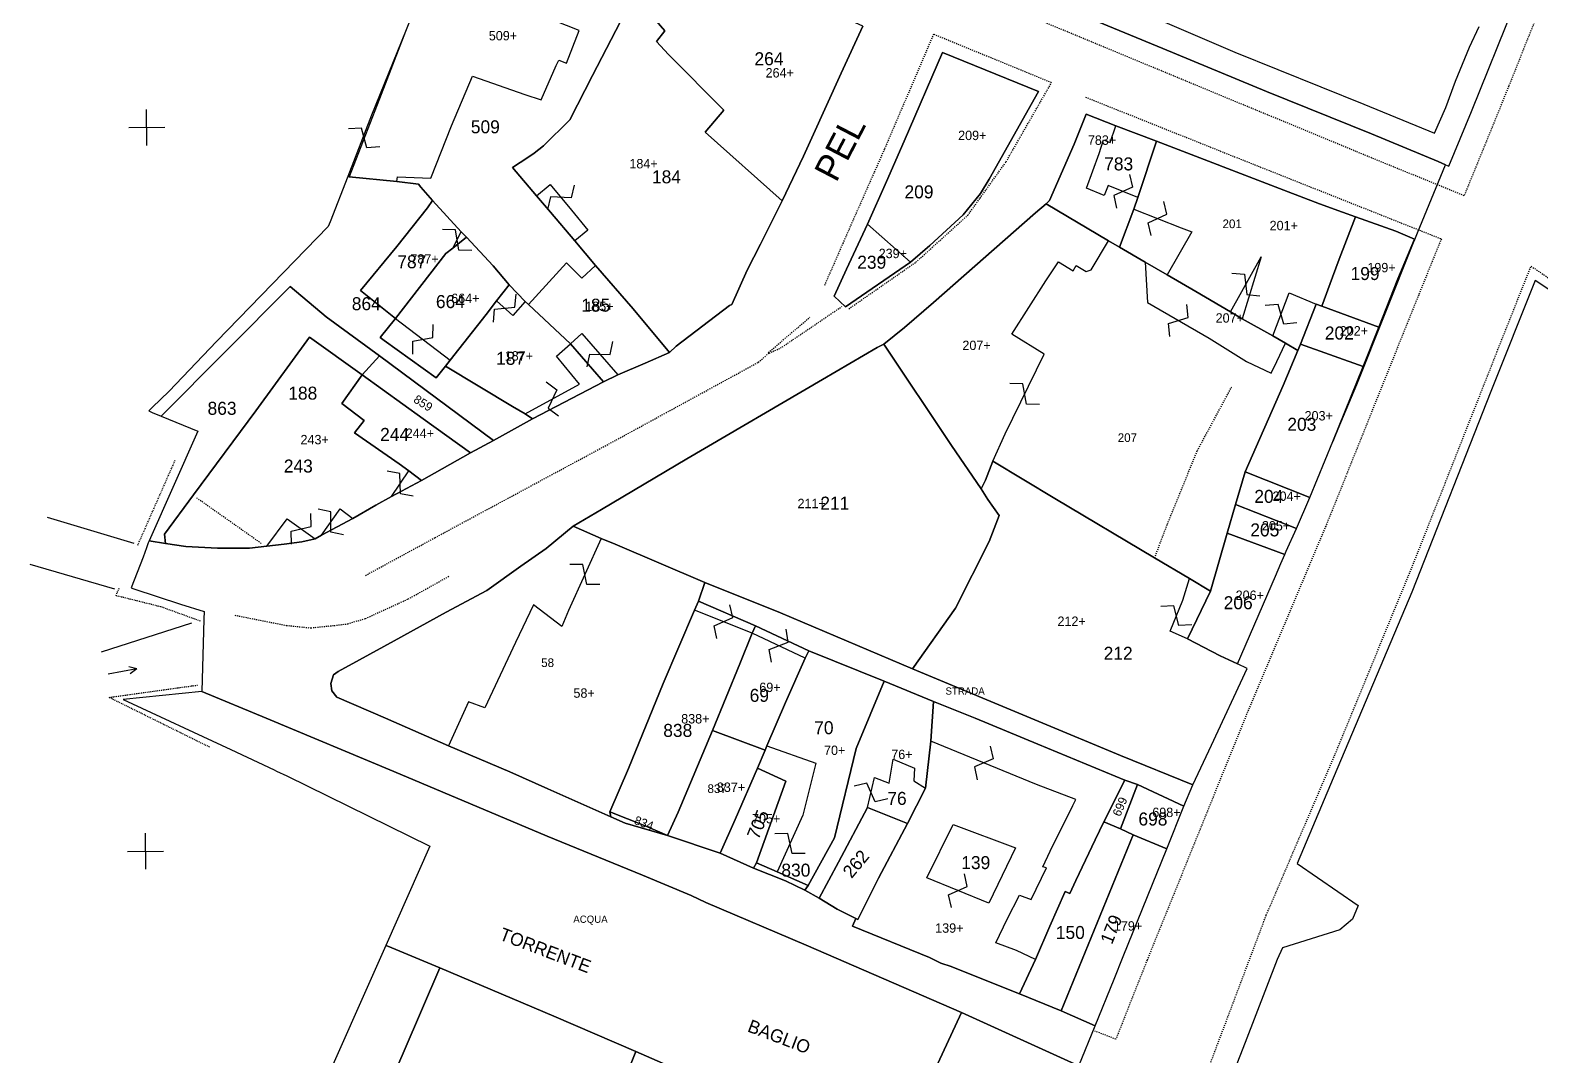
# Model space of a CAD drawing. Header units: metres. Extents: x 48717 to 49347, y 45758 to 46713.
# Drawn here: x 48983.8 to 49193, y 45970.6 to 46112.6 of the extents above; entities that cross this region are included whole.
import ezdxf

# ---------------------------------------------------------------- set-up
doc = ezdxf.new("R2010")
doc.units = ezdxf.units.M
for name, pattern in [('CONTINUA', [0]), ('INTERNA', [0]), ('TRATTEGGIATA5', [0.3, 0.15, -0.15]), ('TRATTO-PUNTO', [0.4, 0.15, -0.125, 0, -0.125])]:
    doc.linetypes.add(name, pattern=pattern)
for name, color, linetype in [('ACQUE', 4, 'CONTINUA'), ('CONFINE', 3, 'CONTINUA'), ('FABBRICATI', 1, 'CONTINUA'), ('LINEEVARIE', 6, 'CONTINUA'), ('PARTICELLE', 7, 'CONTINUA'), ('SIMBOLI', 6, 'CONTINUA'), ('STRADE', 8, 'CONTINUA'), ('TESTI', 3, 'CONTINUA')]:
    doc.layers.add(name, color=color, linetype=linetype)

# ---------------------------------------------------------------- blocks, each defined once
blk = doc.blocks.new('14', base_point=(2.5, 2.5))
at = {"layer": 'SIMBOLI'}
for p, q in [((0, 2.5), (1.5, 3.5)), ((1.5, 3.5), (3.5, 1.5)), ((3.5, 1.5), (5, 2.5))]:
    blk.add_line(p, q, dxfattribs=at)
blk = doc.blocks.new('3', base_point=(2.5, 2.5))
at = {"layer": 'SIMBOLI'}
for p, q in [((2.5, 0), (2.5, 5)), ((0, 2.5), (5, 2.5))]:
    blk.add_line(p, q, dxfattribs=at)
blk = doc.blocks.new('5', base_point=(4.5, 2.5))
at = {"layer": 'SIMBOLI'}
for p in [(0.5, 2.5), (3.5, 3), (3.5, 2)]:
    blk.add_line(p, (4.5, 2.5), dxfattribs=at)

msp = doc.modelspace()

# ---------------------------------------------------------------- linework, layer by layer
at = {"layer": 'ACQUE'}
msp.add_lwpolyline([(49106.213, 45962.454), (49112.778, 45976.584), (49091.254, 45985.881), (49077.387, 45991.826), (49075.349, 45992.784), (49068.59, 45995.604), (49055.387, 46000.98), (49034.167, 46009.926), (49016.506, 46017.34), (49007.61, 46021.003), (48996.7, 46019.896), (49011.636, 46012.977), (49017.601, 46010.163), (49017.93, 46010.009), (49019.362, 46009.332), (49039.188, 45999.615), (49033.086, 45985.864), (49033.086, 45985.864), (49033.347, 45985.755), (49040.573, 45982.748), (49056.323, 45976.062), (49067.707, 45971.179), (49072.125, 45969.255)], dxfattribs=at)
at = {"layer": 'CONFINE'}
for points in [[(49129.036, 45969.215), (49131.28, 45974.713), (49133.882, 45981.177), (49135.167, 45984.355), (49141.177, 45999.223), (49143.549, 46005.136), (49144.816, 46008.081), (49147.376, 46013.585), (49152.304, 46024.192), (49150.99, 46024.839), (49156.234, 46036.987), (49156.999, 46038.76), (49157.351, 46039.574), (49157.511, 46039.976), (49157.732, 46040.472), (49159.163, 46043.599), (49160.998, 46047.862), (49164.165, 46055.647), (49167.508, 46063.532), (49175.356, 46083.177), (49175.529, 46083.614), (49175.883, 46084.504), (49179.795, 46093.948), (49180.224, 46093.763), (49183.361, 46101.341), (49189.338, 46116.099)], [(49036.978, 46115.389), (49035.811, 46112.379), (49031.092, 46100.807), (49027.797, 46092.305), (49025.377, 46086.06), (49025.11, 46085.424), (49009.614, 46069.489), (49003.061, 46062.621), (49000.724, 46060.323), (49000.276, 46059.86), (49000.715, 46059.66), (49001.955, 46059.152), (49007.04, 46057.067), (49000.303, 46041.866), (49000.193, 46041.619), (48999.926, 46040.92), (48999.471, 46039.62), (48997.809, 46035.375), (48998.169, 46035.254), (49004.654, 46033.123), (49007.928, 46032.096), (49007.869, 46031.029), (49007.61, 46021.003), (48996.7, 46019.896), (49011.636, 46012.977), (49017.601, 46010.163), (49017.93, 46010.009), (49019.362, 46009.332), (49039.188, 45999.615), (49033.086, 45985.864), (49023.351, 45963.925)]]:
    msp.add_lwpolyline(points, dxfattribs=at)
at = {"layer": 'FABBRICATI'}
for points in [[(49070.542, 46117.967), (49069.304, 46115.277), (49071.684, 46112.488), (49070.552, 46111.012), (49072.185, 46109.206), (49079.889, 46101.51), (49077.265, 46098.452), (49087.925, 46088.966), (49090.877, 46095.142), (49092.071, 46097.667), (49096.124, 46106.656), (49099.103, 46113.128), (49089.888, 46117.382), (49082.096, 46120.791), (49073.72, 46124.451), (49072.96, 46123.057), (49070.542, 46117.967)], [(49032.2, 46103.06), (49027.986, 46092.286), (49034.588, 46091.633), (49034.699, 46092.275), (49039.304, 46092.079), (49042.176, 46099.326), (49045.062, 46106.229), (49052.328, 46103.697), (49054.558, 46102.926), (49056.674, 46107.708), (49057.006, 46108.423), (49058.078, 46108.001), (49059.844, 46112.525), (49045.573, 46118.195), (49038.993, 46120.584), (49037.476, 46116.673), (49036.978, 46115.389), (49035.811, 46112.379), (49032.2, 46103.06)], [(49104.854, 46097.198), (49102.395, 46091.654), (49099.755, 46085.744), (49105.702, 46080.473), (49108.399, 46082.764), (49112.983, 46087.041), (49115.399, 46089.976), (49116.621, 46091.944), (49123.449, 46104.075), (49110.133, 46109.488), (49104.854, 46097.198)], [(49124.945, 46089.017), (49124.506, 46088.524), (49133.106, 46083.439), (49134.659, 46082.522), (49136.611, 46087.801), (49137.182, 46089.428), (49133.078, 46091.094), (49132.505, 46089.682), (49130.074, 46090.692), (49131.806, 46095.525), (49132.432, 46097.414), (49133.34, 46097.055), (49134.149, 46099.347), (49130.01, 46100.945), (49128.382, 46096.811), (49124.945, 46089.017)], [(49144.641, 46084.656), (49141.264, 46078.692), (49145.208, 46076.404), (49150.003, 46073.577), (49154.249, 46081.201), (49151.632, 46072.616), (49155.887, 46070.254), (49158.126, 46076.242), (49161.878, 46074.654), (49162.667, 46074.359), (49164.121, 46078.404), (49165.055, 46080.869), (49167.297, 46086.733), (49165.507, 46087.383), (49162.319, 46088.533), (49157.384, 46090.452), (49139.744, 46097.198), (49137.182, 46089.428), (49136.611, 46087.801), (49143.177, 46085.241), (49144.641, 46084.656)], [(49029.577, 46076.531), (49034.415, 46072.681), (49041.385, 46081.651), (49042.358, 46082.381), (49043.518, 46084.683), (49039.548, 46088.989), (49038.827, 46087.98), (49034.58, 46082.614), (49029.577, 46076.531)], [(49104.856, 46071.411), (49101.998, 46069.128), (49111.408, 46055.077), (49115.473, 46049.073), (49116.075, 46050.3), (49117.102, 46052.918), (49118.83, 46056.701), (49124.209, 46067.735), (49119.737, 46070.495), (49124.451, 46077.867), (49126.185, 46080.529), (49128.209, 46079.279), (49128.621, 46080.007), (49130.022, 46079.176), (49130.721, 46079.403), (49133.106, 46083.439), (49124.506, 46088.524), (49123.019, 46087.296), (49108.888, 46074.882), (49104.856, 46071.411)], [(49095.125, 46075.763), (49096.701, 46074.262), (49105.702, 46080.473), (49099.755, 46085.744), (49096.847, 46079.491), (49095.125, 46075.763)], [(49173.155, 46078.137), (49175.477, 46083.637), (49172.899, 46084.76), (49167.297, 46086.733), (49165.055, 46080.869), (49164.121, 46078.404), (49162.667, 46074.359), (49170.557, 46071.472), (49173.155, 46078.137)], [(49041.385, 46081.651), (49034.415, 46072.681), (49042, 46066.888), (49046.967, 46073.235), (49048.411, 46075.104), (49050.169, 46077.333), (49047.932, 46079.964), (49044.225, 46083.925), (49042.358, 46082.381), (49041.385, 46081.651)], [(49058.076, 46080.372), (49052.822, 46074.586), (49058.651, 46069.146), (49060.207, 46070.577), (49065.211, 46064.846), (49068.999, 46066.483), (49072.323, 46067.956), (49067.331, 46073.992), (49062.122, 46080.026), (49060.22, 46078.246), (49058.076, 46080.372)], [(49138.208, 46080.463), (49138.525, 46074.863), (49147.071, 46069.93), (49152.234, 46066.709), (49155.636, 46065.103), (49156.418, 46066.715), (49157.637, 46069.228), (49155.887, 46070.254), (49151.632, 46072.616), (49150.003, 46073.577), (49145.208, 46076.404), (49141.264, 46078.692), (49138.208, 46080.463)], [(49042, 46066.888), (49041.316, 46066.079), (49050.632, 46060.504), (49052.36, 46059.466), (49059.891, 46063.584), (49056.686, 46067.428), (49058.651, 46069.146), (49052.822, 46074.586), (49052.349, 46075.019), (49050.659, 46073.094), (49048.411, 46075.104), (49046.967, 46073.235), (49042, 46066.888)], [(49161.878, 46074.654), (49159.714, 46069.106), (49168.378, 46066), (49170.557, 46071.472), (49162.667, 46074.359), (49161.878, 46074.654)], [(49002.433, 46042.804), (49002.553, 46041.5), (49005.395, 46041.085), (49009.762, 46040.857), (49014.184, 46040.876), (49016.607, 46041.151), (49019.393, 46044.92), (49023.31, 46042.157), (49024.146, 46042.662), (49026.769, 46046.316), (49028.496, 46044.983), (49031.7, 46046.807), (49033.867, 46048.021), (49036.242, 46051.567), (49034.92, 46052.522), (49028.727, 46056.83), (49030.093, 46058.554), (49026.977, 46060.891), (49029.782, 46064.855), (49022.492, 46070.103), (49015.065, 46059.866), (49006.47, 46048.263), (49002.433, 46042.804)], [(49062.927, 46046.21), (49058.999, 46043.891), (49062.889, 46042.228), (49064.807, 46041.408), (49077.252, 46036.128), (49087.689, 46031.936), (49106.008, 46024.149), (49111.95, 46032.577), (49116.578, 46041.801), (49117.962, 46045.413), (49116.409, 46047.623), (49115.473, 46049.073), (49111.408, 46055.077), (49101.998, 46069.128), (49101.081, 46068.638), (49093.511, 46064.217), (49074.722, 46053.244), (49062.927, 46046.21)], [(49157.31, 46063.382), (49152.055, 46051.446), (49160.998, 46047.862), (49164.165, 46055.647), (49168.378, 46066), (49159.714, 46069.106), (49159.348, 46068.239), (49157.31, 46063.382)], [(49029.782, 46064.855), (49026.977, 46060.891), (49030.093, 46058.554), (49028.727, 46056.83), (49034.92, 46052.522), (49036.242, 46051.567), (49038, 46050.255), (49044.817, 46054.047), (49038.232, 46058.773), (49029.782, 46064.855)], [(49111.95, 46032.577), (49106.008, 46024.149), (49123.46, 46016.861), (49134.781, 46012.163), (49144.816, 46008.081), (49147.376, 46013.585), (49152.304, 46024.192), (49150.99, 46024.839), (49148.557, 46025.958), (49144.054, 46028.318), (49141.642, 46029.358), (49143.393, 46033.686), (49144.345, 46036.677), (49139.504, 46039.527), (49125.671, 46047.758), (49117.102, 46052.918), (49116.075, 46050.3), (49115.473, 46049.073), (49116.409, 46047.623), (49117.962, 46045.413), (49116.578, 46041.801), (49111.95, 46032.577)], [(49152.055, 46051.446), (49150.719, 46046.93), (49159.163, 46043.599), (49160.998, 46047.862), (49152.055, 46051.446)], [(49150.719, 46046.93), (49149.559, 46042.928), (49157.511, 46039.976), (49157.732, 46040.472), (49159.163, 46043.599), (49150.719, 46046.93)], [(49147.221, 46034.918), (49144.054, 46028.318), (49148.557, 46025.958), (49150.99, 46024.839), (49156.234, 46036.987), (49156.999, 46038.76), (49157.351, 46039.574), (49157.511, 46039.976), (49149.559, 46042.928), (49147.221, 46034.918)], [(49046.77, 46018.751), (49044.523, 46019.586), (49041.739, 46013.487), (49050.225, 46009.901), (49055.515, 46007.55), (49064.21, 46003.668), (49064.094, 46004.36), (49066.668, 46010.362), (49071.482, 46022.14), (49075.822, 46032.271), (49076.38, 46033.51), (49077.252, 46036.128), (49064.807, 46041.408), (49062.889, 46042.228), (49058.366, 46032.23), (49057.427, 46030.014), (49053.504, 46033.028), (49051.032, 46027.791), (49046.77, 46018.751)], [(49066.668, 46010.362), (49064.094, 46004.36), (49068.992, 46002.427), (49072.064, 46001.077), (49073.528, 46004.319), (49078.304, 46015.605), (49082.103, 46024.859), (49083.795, 46029.097), (49075.822, 46032.271), (49071.482, 46022.14), (49066.668, 46010.362)], [(49082.103, 46024.859), (49078.304, 46015.605), (49085.576, 46012.913), (49085.828, 46013.49), (49088.407, 46019.487), (49091.142, 46025.615), (49083.795, 46029.097), (49082.103, 46024.859)], [(49088.407, 46019.487), (49085.828, 46013.49), (49092.602, 46011.107), (49090.803, 46003.911), (49087.264, 45996.032), (49091.521, 45994.172), (49095.206, 46000.751), (49098.202, 46013.127), (49102.081, 46022.461), (49091.625, 46026.654), (49091.142, 46025.615), (49088.407, 46019.487)], [(49091.521, 45994.172), (49091.103, 45993.501), (49093.088, 45992.41), (49095.725, 45997.381), (49099.749, 46004.971), (49100.745, 46009.118), (49102.74, 46008.325), (49103.33, 46011.652), (49106.279, 46010.429), (49106.169, 46008.673), (49107.791, 46007.645), (49108.524, 46014.132), (49108.887, 46019.636), (49102.081, 46022.461), (49098.202, 46013.127), (49095.206, 46000.751), (49091.521, 45994.172)], [(49073.528, 46004.319), (49072.064, 46001.077), (49079.379, 45998.636), (49081.448, 46003.309), (49084.508, 46010.408), (49085.576, 46012.913), (49078.304, 46015.605), (49073.528, 46004.319)], [(49098.13, 45989.571), (49097.674, 45988.54), (49108.333, 45984.181), (49109.9, 45983.425), (49111.333, 45982.938), (49113.293, 45982.168), (49120.813, 45979.164), (49122.995, 45983.913), (49120.389, 45985.16), (49117.51, 45986.242), (49119.092, 45989.504), (49120.816, 45992.813), (49122.432, 45992.241), (49124.537, 45996.591), (49124.039, 45996.742), (49125.036, 45998.936), (49128.161, 46005.232), (49128.593, 46006.079), (49123.171, 46008.161), (49108.524, 46014.132), (49107.791, 46007.645), (49105.3, 46002.742), (49101.299, 45995.198), (49098.431, 45989.446), (49098.13, 45989.571)], [(49081.448, 46003.309), (49079.379, 45998.636), (49083.96, 45996.575), (49084.384, 45997.283), (49088.446, 46008.628), (49084.508, 46010.408), (49081.448, 46003.309)], [(49134.796, 46002.008), (49136.541, 46001.191), (49141.177, 45999.223), (49143.549, 46005.136), (49137.139, 46008.163), (49134.796, 46002.008)], [(49126.571, 45976.808), (49131.28, 45974.713), (49133.882, 45981.177), (49135.167, 45984.355), (49141.177, 45999.223), (49136.541, 46001.191), (49126.571, 45976.808)]]:
    msp.add_lwpolyline(points, close=True, dxfattribs=at)
for points in [[(49066.867, 46116.274), (49061.685, 46106.31), (49058.545, 46100.167), (49054.891, 46096.573), (49053.603, 46095.548), (49052.739, 46094.966), (49050.633, 46093.56), (49053.939, 46089.67), (49055.821, 46091.24), (49058.787, 46087.652), (49061.037, 46084.906), (49059.251, 46083.431), (49062.122, 46080.026), (49062.122, 46080.026), (49067.331, 46073.992), (49072.323, 46067.956), (49073.265, 46068.825), (49080.639, 46074.461), (49080.96, 46074.592), (49083.107, 46079.378), (49084.961, 46082.963), (49087.925, 46088.966), (49077.265, 46098.452), (49079.889, 46101.51), (49072.185, 46109.206), (49070.552, 46111.012), (49071.684, 46112.488), (49069.304, 46115.277)], [(49137.033, 46115.356), (49150.623, 46109.555), (49168.455, 46102.349), (49178.239, 46098.344), (49179.828, 46101.893), (49181.166, 46105.525), (49183.086, 46110.224), (49184.426, 46113.103)]]:
    msp.add_lwpolyline(points, dxfattribs=at)
at = {"layer": 'FABBRICATI', "linetype": 'INTERNA'}
msp.add_lwpolyline([(49107.984, 45995.209), (49111.637, 46002.628), (49120.262, 45999.362), (49116.572, 45991.703), (49107.984, 45995.209)], close=True, dxfattribs=at)
at = {"layer": 'LINEEVARIE', "linetype": 'TRATTEGGIATA5'}
for points in [[(49239.342, 46242.184), (49242.501, 46241.082), (49240.264, 46235.451), (49234.02, 46219.406), (49223.22, 46192.407), (49211.105, 46161.839), (49200.259, 46134.278), (49188.529, 46104.819), (49182.356, 46089.66), (49167.395, 46095.782), (49120.567, 46115.191), (49113.169, 46118.375)], [(49097.169, 46074.01), (49106.448, 46080.456), (49113.639, 46086.955), (49115.337, 46089.328), (49118.937, 46094.357), (49125.224, 46105.307), (49108.898, 46112.021), (49102.095, 46096.104), (49096.365, 46083.141), (49093.773, 46077.172)], [(49129.926, 46103.32), (49153.854, 46093.753), (49179.203, 46083.69), (49176.064, 46075.962), (49163.193, 46043.892), (49152.48, 46018.464), (49138.452, 45983.805), (49134.137, 45972.879), (49131.226, 45974.009)], [(49153.316, 45910.6), (49150.4, 45911.948), (49146.307, 45914.874), (49144.597, 45916.411), (49143.149, 45918.847), (49140.982, 45922.391), (49140.198, 45923.944), (49138.849, 45927.112), (49137.53, 45932.591), (49136.929, 45937.726), (49137.063, 45940.3), (49138.009, 45944.105), (49138.954, 45947.754), (49143.307, 45959.575), (49144.638, 45962.676), (49154.955, 45990.037), (49164.504, 46012.337), (49175.207, 46038.402), (49187.433, 46069.374), (49191.623, 46079.909), (49205.587, 46070.499)], [(49030.26, 46037.101), (49039.894, 46042.334), (49065.252, 46056.007), (49084.625, 46066.598), (49086.123, 46067.866), (49087.701, 46068.557), (49096.193, 46074.318)], [(49086.024, 46067.932), (49091.776, 46072.838)], [(49139.504, 46039.527), (49141.271, 46044.191), (49145.425, 46054.377), (49150.172, 46063.18)], [(49015.828, 46041.519), (49006.901, 46047.809)], [(49012.152, 46031.585), (49019.296, 46030.173), (49022.702, 46029.832), (49025.926, 46030.164), (49027.797, 46030.397), (49030.256, 46031.134), (49036.171, 46033.831), (49041.805, 46036.976)]]:
    msp.add_lwpolyline(points, dxfattribs=at)
at = {"layer": 'LINEEVARIE'}
for points in [[(49204.921, 46069.467), (49192.167, 46077.914), (49186.066, 46062.568), (49175.132, 46034.77), (49163.831, 46008.149), (49159.225, 45997.226), (49167.672, 45991.4), (49166.892, 45989.499), (49165.129, 45988.016), (49157.215, 45985.55), (49156.467, 45983.911), (49152.022, 45972.414), (49146.975, 45959.399)], [(48998.234, 46041.491), (48986.238, 46045.104)], [(48995.534, 46035.197), (48983.842, 46038.627)], [(49006.164, 46030.478), (48993.669, 46026.485)]]:
    msp.add_lwpolyline(points, dxfattribs=at)
at = {"layer": 'LINEEVARIE', "linetype": 'TRATTO-PUNTO'}
for points in [[(48998.731, 46041.276), (49003.921, 46053.065)], [(49007.399, 46030.766), (49001.932, 46032.738), (48995.704, 46034.291), (48996.165, 46035.375)], [(49008.658, 46013.319), (48994.753, 46020.206), (49006.995, 46021.903)]]:
    msp.add_lwpolyline(points, dxfattribs=at)
at = {"layer": 'PARTICELLE'}
for points in [[(49069.304, 46115.277), (49071.684, 46112.488), (49070.552, 46111.012), (49072.185, 46109.206), (49079.889, 46101.51), (49077.265, 46098.452), (49087.925, 46088.966), (49090.877, 46095.142), (49092.071, 46097.667), (49096.124, 46106.656), (49099.103, 46113.128), (49089.888, 46117.382), (49082.096, 46120.791), (49073.72, 46124.451), (49071.144, 46125.636), (49069.932, 46122.978), (49067.195, 46117.267), (49069.304, 46115.277)], [(49102.395, 46091.654), (49099.755, 46085.744), (49105.702, 46080.473), (49108.399, 46082.764), (49112.983, 46087.041), (49115.399, 46089.976), (49116.621, 46091.944), (49123.449, 46104.075), (49110.133, 46109.488), (49104.854, 46097.198), (49102.395, 46091.654)], [(49124.945, 46089.017), (49124.506, 46088.524), (49133.106, 46083.439), (49134.659, 46082.522), (49136.611, 46087.801), (49137.182, 46089.428), (49139.744, 46097.198), (49134.149, 46099.347), (49130.01, 46100.945), (49128.382, 46096.811), (49124.945, 46089.017)], [(49161.878, 46074.654), (49162.667, 46074.359), (49164.121, 46078.404), (49165.055, 46080.869), (49167.297, 46086.733), (49165.507, 46087.383), (49162.319, 46088.533), (49157.384, 46090.452), (49139.744, 46097.198), (49137.182, 46089.428), (49136.611, 46087.801), (49134.659, 46082.522), (49138.208, 46080.463), (49141.264, 46078.692), (49145.208, 46076.404), (49150.003, 46073.577), (49151.632, 46072.616), (49155.887, 46070.254), (49157.637, 46069.228), (49159.348, 46068.239), (49159.714, 46069.106), (49161.878, 46074.654)], [(49027.986, 46092.286), (49027.797, 46092.305), (49025.377, 46086.06), (49025.11, 46085.424), (49009.614, 46069.489), (49003.061, 46062.621), (49000.724, 46060.323), (49000.276, 46059.86), (49000.715, 46059.66), (49001.955, 46059.152), (49019.808, 46077.107), (49024.816, 46072.883), (49032.218, 46067.487), (49047.96, 46055.774), (49053.398, 46058.763), (49052.36, 46059.466), (49050.632, 46060.504), (49041.316, 46066.079), (49040.045, 46064.437), (49032.861, 46069.618), (49032.278, 46070.054), (49034.415, 46072.681), (49029.577, 46076.531), (49034.58, 46082.614), (49038.827, 46087.98), (49039.548, 46088.989), (49037.939, 46090.838), (49037.588, 46091.267), (49034.588, 46091.633), (49027.986, 46092.286)], [(49029.577, 46076.531), (49034.415, 46072.681), (49041.385, 46081.651), (49042.358, 46082.381), (49044.225, 46083.925), (49043.518, 46084.683), (49039.548, 46088.989), (49038.827, 46087.98), (49034.58, 46082.614), (49029.577, 46076.531)], [(49104.856, 46071.411), (49101.998, 46069.128), (49111.408, 46055.077), (49115.473, 46049.073), (49116.075, 46050.3), (49117.102, 46052.918), (49125.671, 46047.758), (49139.504, 46039.527), (49144.345, 46036.677), (49147.221, 46034.918), (49149.559, 46042.928), (49150.719, 46046.93), (49152.055, 46051.446), (49157.31, 46063.382), (49159.348, 46068.239), (49157.637, 46069.228), (49155.887, 46070.254), (49151.632, 46072.616), (49150.003, 46073.577), (49145.208, 46076.404), (49141.264, 46078.692), (49138.208, 46080.463), (49134.659, 46082.522), (49133.106, 46083.439), (49124.506, 46088.524), (49123.019, 46087.296), (49108.888, 46074.882), (49104.856, 46071.411)], [(49095.125, 46075.763), (49096.701, 46074.262), (49105.702, 46080.473), (49099.755, 46085.744), (49096.847, 46079.491), (49095.125, 46075.763)], [(49173.155, 46078.137), (49175.477, 46083.637), (49172.899, 46084.76), (49167.297, 46086.733), (49165.055, 46080.869), (49164.121, 46078.404), (49162.667, 46074.359), (49170.557, 46071.472), (49173.155, 46078.137)], [(49032.278, 46070.054), (49032.861, 46069.618), (49040.045, 46064.437), (49041.316, 46066.079), (49042, 46066.888), (49046.967, 46073.235), (49048.411, 46075.104), (49050.169, 46077.333), (49047.932, 46079.964), (49044.225, 46083.925), (49042.358, 46082.381), (49041.385, 46081.651), (49034.415, 46072.681), (49032.278, 46070.054)], [(49058.076, 46080.372), (49052.822, 46074.586), (49058.651, 46069.146), (49063.196, 46063.905), (49065.211, 46064.846), (49068.999, 46066.483), (49072.323, 46067.956), (49067.331, 46073.992), (49062.122, 46080.026), (49060.22, 46078.246), (49058.076, 46080.372)], [(49000.303, 46041.866), (49002.553, 46041.5), (49002.433, 46042.804), (49006.47, 46048.263), (49015.065, 46059.866), (49022.492, 46070.103), (49029.782, 46064.855), (49032.218, 46067.487), (49024.816, 46072.883), (49019.808, 46077.107), (49001.955, 46059.152), (49007.04, 46057.067), (49000.303, 46041.866)], [(49042, 46066.888), (49041.316, 46066.079), (49050.632, 46060.504), (49052.36, 46059.466), (49053.398, 46058.763), (49063.196, 46063.905), (49058.651, 46069.146), (49052.822, 46074.586), (49052.349, 46075.019), (49050.169, 46077.333), (49048.411, 46075.104), (49046.967, 46073.235), (49042, 46066.888)], [(49161.878, 46074.654), (49159.714, 46069.106), (49168.378, 46066), (49170.557, 46071.472), (49162.667, 46074.359), (49161.878, 46074.654)], [(49002.433, 46042.804), (49002.553, 46041.5), (49005.395, 46041.085), (49009.762, 46040.857), (49014.184, 46040.876), (49016.607, 46041.151), (49018.994, 46041.406), (49021.431, 46041.742), (49023.31, 46042.157), (49024.146, 46042.662), (49028.496, 46044.983), (49031.7, 46046.807), (49033.867, 46048.021), (49038, 46050.255), (49036.242, 46051.567), (49034.92, 46052.522), (49028.727, 46056.83), (49030.093, 46058.554), (49026.977, 46060.891), (49029.782, 46064.855), (49022.492, 46070.103), (49015.065, 46059.866), (49006.47, 46048.263), (49002.433, 46042.804)], [(49062.927, 46046.21), (49058.999, 46043.891), (49062.889, 46042.228), (49064.807, 46041.408), (49077.252, 46036.128), (49087.689, 46031.936), (49106.008, 46024.149), (49111.95, 46032.577), (49116.578, 46041.801), (49117.962, 46045.413), (49116.409, 46047.623), (49115.473, 46049.073), (49111.408, 46055.077), (49101.998, 46069.128), (49101.081, 46068.638), (49093.511, 46064.217), (49074.722, 46053.244), (49062.927, 46046.21)], [(49157.31, 46063.382), (49152.055, 46051.446), (49160.998, 46047.862), (49164.165, 46055.647), (49168.378, 46066), (49159.714, 46069.106), (49159.348, 46068.239), (49157.31, 46063.382)], [(49032.218, 46067.487), (49029.782, 46064.855), (49038.232, 46058.773), (49044.817, 46054.047), (49047.96, 46055.774), (49032.218, 46067.487)], [(49029.782, 46064.855), (49026.977, 46060.891), (49030.093, 46058.554), (49028.727, 46056.83), (49034.92, 46052.522), (49036.242, 46051.567), (49038, 46050.255), (49044.817, 46054.047), (49038.232, 46058.773), (49029.782, 46064.855)], [(49111.95, 46032.577), (49106.008, 46024.149), (49123.46, 46016.861), (49134.781, 46012.163), (49144.816, 46008.081), (49147.376, 46013.585), (49152.304, 46024.192), (49150.99, 46024.839), (49148.557, 46025.958), (49144.054, 46028.318), (49147.221, 46034.918), (49144.345, 46036.677), (49139.504, 46039.527), (49125.671, 46047.758), (49117.102, 46052.918), (49116.075, 46050.3), (49115.473, 46049.073), (49116.409, 46047.623), (49117.962, 46045.413), (49116.578, 46041.801), (49111.95, 46032.577)], [(49152.055, 46051.446), (49150.719, 46046.93), (49159.163, 46043.599), (49160.998, 46047.862), (49152.055, 46051.446)], [(49150.719, 46046.93), (49149.559, 46042.928), (49157.511, 46039.976), (49157.732, 46040.472), (49159.163, 46043.599), (49150.719, 46046.93)], [(49062.889, 46042.228), (49058.999, 46043.891), (49055.252, 46040.82), (49051.741, 46038.393), (49047.042, 46035.005), (49041.407, 46031.993), (49034.216, 46028.056), (49029.429, 46025.428), (49026.471, 46023.799), (49025.825, 46023.322), (49025.448, 46022.113), (49025.585, 46021.106), (49026.275, 46020.243), (49033.024, 46017.351), (49041.739, 46013.487), (49050.225, 46009.901), (49055.515, 46007.55), (49064.21, 46003.668), (49064.094, 46004.36), (49066.668, 46010.362), (49071.482, 46022.14), (49075.822, 46032.271), (49076.38, 46033.51), (49077.252, 46036.128), (49064.807, 46041.408), (49062.889, 46042.228)], [(49147.221, 46034.918), (49144.054, 46028.318), (49148.557, 46025.958), (49150.99, 46024.839), (49156.234, 46036.987), (49156.999, 46038.76), (49157.351, 46039.574), (49157.511, 46039.976), (49149.559, 46042.928), (49147.221, 46034.918)], [(49066.668, 46010.362), (49064.094, 46004.36), (49068.992, 46002.427), (49072.064, 46001.077), (49073.528, 46004.319), (49078.304, 46015.605), (49082.103, 46024.859), (49083.795, 46029.097), (49084.252, 46030.128), (49076.38, 46033.51), (49075.822, 46032.271), (49071.482, 46022.14), (49066.668, 46010.362)], [(49082.103, 46024.859), (49078.304, 46015.605), (49085.576, 46012.913), (49085.828, 46013.49), (49088.407, 46019.487), (49091.142, 46025.615), (49091.625, 46026.654), (49084.252, 46030.128), (49083.795, 46029.097), (49082.103, 46024.859)], [(49084.384, 45997.283), (49087.264, 45996.032), (49091.521, 45994.172), (49095.206, 46000.751), (49098.202, 46013.127), (49102.081, 46022.461), (49091.625, 46026.654), (49091.142, 46025.615), (49088.407, 46019.487), (49085.828, 46013.49), (49085.576, 46012.913), (49084.508, 46010.408), (49088.446, 46008.628), (49084.384, 45997.283)], [(49091.521, 45994.172), (49091.103, 45993.501), (49093.088, 45992.41), (49095.725, 45997.381), (49099.749, 46004.971), (49105.3, 46002.742), (49107.791, 46007.645), (49108.524, 46014.132), (49108.887, 46019.636), (49102.081, 46022.461), (49098.202, 46013.127), (49095.206, 46000.751), (49091.521, 45994.172)], [(49098.13, 45989.571), (49097.674, 45988.54), (49108.333, 45984.181), (49109.9, 45983.425), (49111.333, 45982.938), (49113.293, 45982.168), (49120.813, 45979.164), (49122.995, 45983.913), (49125.011, 45988.514), (49127.103, 45993.332), (49127.777, 45993.055), (49128.581, 45994.859), (49131.257, 46000.487), (49132.471, 46002.988), (49135.395, 46008.768), (49123.353, 46013.734), (49114.674, 46017.312), (49108.887, 46019.636), (49108.524, 46014.132), (49107.791, 46007.645), (49105.3, 46002.742), (49101.299, 45995.198), (49098.431, 45989.446), (49098.13, 45989.571)], [(49073.528, 46004.319), (49072.064, 46001.077), (49079.379, 45998.636), (49081.448, 46003.309), (49084.508, 46010.408), (49085.576, 46012.913), (49078.304, 46015.605), (49073.528, 46004.319)], [(49081.448, 46003.309), (49079.379, 45998.636), (49083.96, 45996.575), (49084.384, 45997.283), (49088.446, 46008.628), (49084.508, 46010.408), (49081.448, 46003.309)], [(49135.395, 46008.768), (49132.471, 46002.988), (49134.796, 46002.008), (49137.139, 46008.163), (49135.395, 46008.768)], [(49134.796, 46002.008), (49136.541, 46001.191), (49141.177, 45999.223), (49143.549, 46005.136), (49137.139, 46008.163), (49134.796, 46002.008)], [(49064.094, 46004.36), (49064.21, 46003.668), (49066.221, 46002.77), (49072.064, 46001.077), (49068.992, 46002.427), (49064.094, 46004.36)], [(49095.725, 45997.381), (49093.088, 45992.41), (49095.561, 45990.897), (49098.13, 45989.571), (49098.431, 45989.446), (49101.299, 45995.198), (49105.3, 46002.742), (49099.749, 46004.971), (49095.725, 45997.381)], [(49122.995, 45983.913), (49120.813, 45979.164), (49126.571, 45976.808), (49136.541, 46001.191), (49134.796, 46002.008), (49132.471, 46002.988), (49131.257, 46000.487), (49128.581, 45994.859), (49127.777, 45993.055), (49127.103, 45993.332), (49125.011, 45988.514), (49122.995, 45983.913)], [(49131.28, 45974.713), (49133.882, 45981.177), (49135.167, 45984.355), (49141.177, 45999.223), (49136.541, 46001.191), (49126.571, 45976.808), (49131.28, 45974.713)], [(49084.384, 45997.283), (49083.96, 45996.575), (49088.393, 45994.806), (49091.103, 45993.501), (49091.521, 45994.172), (49087.264, 45996.032), (49084.384, 45997.283)], [(49033.347, 45985.755), (49033.086, 45985.864), (49023.351, 45963.925), (49015.961, 45946.998), (49012.66, 45939.566), (49013.196, 45939.349), (49020.403, 45936.429), (49026.843, 45951.029), (49035.627, 45971.256), (49040.573, 45982.748), (49033.347, 45985.755)], [(49013.196, 45939.349), (49012.66, 45939.566), (49010.091, 45933.783), (49010.615, 45933.563), (49035.927, 45922.954), (49037.065, 45922.495), (49038.471, 45925.656), (49044.23, 45923.163), (49047.017, 45922.503), (49047.293, 45923.406), (49041.447, 45925.715), (49043.57, 45930.519), (49049.083, 45928.179), (49050.802, 45932.458), (49051.917, 45931.962), (49067.707, 45971.179), (49056.323, 45976.062), (49040.573, 45982.748), (49035.627, 45971.256), (49026.843, 45951.029), (49020.403, 45936.429), (49013.196, 45939.349)], [(49123.501, 45955.491), (49129.036, 45969.215), (49112.778, 45976.584), (49106.213, 45962.454), (49103.157, 45955.489), (49102.661, 45954.315), (49114.708, 45949.655), (49120.246, 45947.433), (49121.407, 45946.998), (49120.373, 45947.425), (49123.501, 45955.491)]]:
    msp.add_lwpolyline(points, close=True, dxfattribs=at)
for points in [[(49120.361, 46118.444), (49140.644, 46110.044), (49154.996, 46104.116), (49169.536, 46098.222), (49178.742, 46094.4), (49179.795, 46093.948), (49180.224, 46093.763), (49183.361, 46101.341), (49189.338, 46116.099)], [(49036.978, 46115.389), (49035.811, 46112.379), (49035.811, 46112.379), (49031.092, 46100.807), (49027.797, 46092.305), (49027.986, 46092.286), (49034.588, 46091.633), (49037.588, 46091.267), (49037.939, 46090.838), (49039.548, 46088.989), (49043.518, 46084.683), (49044.225, 46083.925), (49047.932, 46079.964), (49050.169, 46077.333), (49052.349, 46075.019), (49052.822, 46074.586), (49058.076, 46080.372), (49060.22, 46078.246), (49062.122, 46080.026), (49059.251, 46083.431), (49055.869, 46087.401), (49053.939, 46089.67), (49050.633, 46093.56), (49052.739, 46094.966), (49053.603, 46095.548), (49054.891, 46096.573), (49058.545, 46100.167), (49061.685, 46106.31), (49066.867, 46116.274)], [(49066.867, 46116.274), (49061.685, 46106.31), (49058.545, 46100.167), (49054.891, 46096.573), (49053.603, 46095.548), (49052.739, 46094.966), (49050.633, 46093.56), (49053.939, 46089.67), (49055.869, 46087.401), (49059.251, 46083.431), (49059.251, 46083.431), (49062.122, 46080.026), (49067.331, 46073.992), (49072.323, 46067.956), (49073.265, 46068.825), (49080.639, 46074.461), (49080.96, 46074.592), (49083.107, 46079.378), (49084.961, 46082.963), (49087.925, 46088.966), (49077.265, 46098.452), (49079.889, 46101.51), (49072.185, 46109.206), (49070.552, 46111.012), (49071.684, 46112.488), (49069.304, 46115.277)], [(49072.125, 45969.255), (49067.707, 45971.179), (49051.917, 45931.962)]]:
    msp.add_lwpolyline(points, dxfattribs=at)
at = {"layer": 'STRADE'}
msp.add_lwpolyline([(49099.103, 46113.128), (49096.124, 46106.656), (49092.071, 46097.667), (49090.877, 46095.142), (49087.925, 46088.966), (49084.961, 46082.963), (49083.107, 46079.378), (49080.96, 46074.592), (49080.639, 46074.461), (49073.265, 46068.825), (49072.323, 46067.956), (49068.999, 46066.483), (49065.211, 46064.846), (49063.196, 46063.905), (49053.398, 46058.763), (49047.96, 46055.774), (49044.817, 46054.047), (49038, 46050.255), (49033.867, 46048.021), (49031.7, 46046.807), (49028.496, 46044.983), (49024.146, 46042.662), (49023.31, 46042.157), (49021.431, 46041.742), (49018.994, 46041.406), (49016.607, 46041.151), (49014.184, 46040.876), (49009.762, 46040.857), (49005.395, 46041.085), (49002.553, 46041.5), (49000.303, 46041.866), (49000.193, 46041.619), (48999.926, 46040.92), (48999.471, 46039.62), (48997.809, 46035.375), (48998.169, 46035.254), (49004.654, 46033.123), (49007.928, 46032.096), (49007.869, 46031.029), (49007.61, 46021.003), (49016.506, 46017.34), (49034.167, 46009.926), (49055.387, 46000.98), (49068.59, 45995.604), (49075.349, 45992.784), (49077.387, 45991.826), (49091.254, 45985.881), (49112.778, 45976.584), (49129.036, 45969.215), (49131.28, 45974.713), (49126.571, 45976.808), (49120.813, 45979.164), (49113.293, 45982.168), (49111.333, 45982.938), (49109.9, 45983.425), (49108.333, 45984.181), (49097.674, 45988.54), (49098.13, 45989.571), (49095.561, 45990.897), (49093.088, 45992.41), (49091.103, 45993.501), (49088.393, 45994.806), (49083.96, 45996.575), (49079.379, 45998.636), (49072.064, 46001.077), (49066.221, 46002.77), (49064.21, 46003.668), (49055.515, 46007.55), (49050.225, 46009.901), (49041.739, 46013.487), (49033.024, 46017.351), (49026.275, 46020.243), (49025.585, 46021.106), (49025.448, 46022.113), (49025.825, 46023.322), (49026.471, 46023.799), (49029.429, 46025.428), (49034.216, 46028.056), (49041.407, 46031.993), (49047.042, 46035.005), (49051.741, 46038.393), (49055.252, 46040.82), (49058.999, 46043.891), (49062.927, 46046.21), (49074.722, 46053.244), (49093.511, 46064.217), (49101.081, 46068.638), (49101.998, 46069.128), (49104.856, 46071.411), (49108.888, 46074.882), (49123.019, 46087.296), (49124.506, 46088.524), (49124.945, 46089.017), (49128.382, 46096.811), (49130.01, 46100.945), (49134.149, 46099.347), (49139.744, 46097.198), (49157.384, 46090.452), (49162.319, 46088.533), (49165.507, 46087.383), (49167.297, 46086.733), (49172.899, 46084.76), (49175.477, 46083.637), (49173.155, 46078.137), (49170.557, 46071.472), (49168.378, 46066), (49164.165, 46055.647), (49167.508, 46063.532), (49175.356, 46083.177), (49175.529, 46083.614), (49175.883, 46084.504), (49179.795, 46093.948), (49178.742, 46094.4), (49169.536, 46098.222), (49154.996, 46104.116), (49140.644, 46110.044), (49120.361, 46118.444)], dxfattribs=at)
at = {"layer": 'STRADE', "linetype": 'INTERNA'}
msp.add_lwpolyline([(49112.983, 46087.041), (49108.399, 46082.764), (49105.702, 46080.473), (49096.701, 46074.262), (49095.125, 46075.763), (49096.847, 46079.491), (49099.755, 46085.744), (49102.395, 46091.654), (49104.854, 46097.198), (49110.133, 46109.488), (49123.449, 46104.075), (49116.621, 46091.944), (49115.399, 46089.976), (49112.983, 46087.041)], close=True, dxfattribs=at)
at = {"layer": 'STRADE'}
msp.add_lwpolyline([(49077.252, 46036.128), (49076.38, 46033.51), (49084.252, 46030.128), (49091.625, 46026.654), (49102.081, 46022.461), (49108.887, 46019.636), (49114.674, 46017.312), (49123.353, 46013.734), (49135.395, 46008.768), (49137.139, 46008.163), (49143.549, 46005.136), (49144.816, 46008.081), (49134.781, 46012.163), (49123.46, 46016.861), (49106.008, 46024.149), (49087.689, 46031.936), (49077.252, 46036.128)], close=True, dxfattribs=at)

# ---------------------------------------------------------------- block references
at = {"layer": 'SIMBOLI'}
for name, p, rotation in [('3', (48999.979, 46099.121), 0.401), ('14', (49030.094, 46097.674), 150.183), ('14', (49057.304, 46089.446), 222.897), ('14', (49135.129, 46090.261), 248.911), ('14', (49139.895, 46086.52), 69.562), ('14', (49042.939, 46083.533), 143.995), ('14', (49152.126, 46077.389), -38.678), ('14', (49049.536, 46074.099), 51.398), ('14', (49142.798, 46072.397), 62.113), ('14', (49157.007, 46073.249), 151.157), ('14', (49038.207, 46069.784), 55.524), ('14', (49062.709, 46067.713), 44.465), ('14', (49056.127, 46061.526), -70.021), ('14', (49121.52, 46062.218), 144.854), ('14', (49035.055, 46049.794), 136.259), ('14', (49021.35, 46043.539), 57.472), ('14', (49025.459, 46044.491), 134.311), ('14', (49060.627, 46037.228), 146.688), ('14', (49079.808, 46030.684), 69.218), ('14', (49142.518, 46031.523), 149.381), ('14', (49087.469, 46027.357), 66.124), ('5', (48998.586, 46024.197), 10.601), ('14', (49115.848, 46011.146), 248.797), ('14', (49100.248, 46007.045), 159.581), ('3', (48999.812, 45998.908), 0.401), ('14', (49089.034, 45999.972), 146.917), ('14', (49112.278, 45993.457), 68.76)]:
    msp.add_blockref(name, p, dxfattribs=dict(at, rotation=rotation))

# ---------------------------------------------------------------- texts
at = {"layer": 'ACQUE', "color": 7}
msp.add_text('ACQUA', height=1, dxfattribs=at).set_placement((49059.027, 45988.995))
at = {"layer": 'FABBRICATI', "color": 7}
for s, p in [('509+', (49047.33, 46111.173)), ('264+', (49085.647, 46106.031)), ('209+', (49112.304, 46097.369)), ('783+', (49130.268, 46096.711)), ('184+', (49066.793, 46093.451)), ('201+', (49155.426, 46084.886)), ('787+', (49036.478, 46080.265)), ('239+', (49101.304, 46081.019)), ('199+', (49168.958, 46079.061)), ('664+', (49042.125, 46074.808)), ('185+', (49060.684, 46073.692)), ('207+', (49147.952, 46072.091)), ('202+', (49165.139, 46070.309)), ('187+', (49049.529, 46066.841)), ('207+', (49112.895, 46068.299)), ('203+', (49160.264, 46058.549)), ('243+', (49021.26, 46055.245)), ('244+', (49035.827, 46056.128)), ('211+', (49090.065, 46046.403)), ('204+', (49155.835, 46047.412)), ('205+', (49154.356, 46043.319)), ('206+', (49150.725, 46033.7)), ('212+', (49126.058, 46030.099)), ('69+', (49084.778, 46020.947)), ('58+', (49059.05, 46020.157)), ('838+', (49073.965, 46016.599)), ('70+', (49093.738, 46012.229)), ('76+', (49103.044, 46011.665)), ('837+', (49078.902, 46007.12)), ('705+', (49083.776, 46002.764)), ('698+', (49139.183, 46003.639)), ('139+', (49109.13, 45987.621)), ('179+', (49133.859, 45987.914))]:
    msp.add_text(s, height=1.3, dxfattribs=at).set_placement(p)
at = {"layer": 'PARTICELLE', "color": 7}
for s, height, p in [('264', 1.8, (49084.108, 46107.729)), ('509', 1.8, (49044.84, 46098.306)), ('184', 1.8, (49069.921, 46091.38)), ('783', 1.8, (49132.523, 46093.174)), ('209', 1.8, (49104.876, 46089.301)), ('201', 1.2, (49148.904, 46085.175)), ('787', 1.8, (49034.665, 46079.627)), ('239', 1.8, (49098.336, 46079.558)), ('199', 1.8, (49166.63, 46077.989)), ('864', 1.8, (49028.36, 46073.815)), ('664', 1.8, (49040.008, 46074.11)), ('185', 1.8, (49060.127, 46073.609)), ('202', 1.8, (49163.065, 46069.755)), ('187', 1.8, (49048.335, 46066.254)), ('863', 1.8, (49008.394, 46059.331)), ('244', 1.8, (49032.282, 46055.712)), ('203', 1.8, (49157.876, 46057.118)), ('207', 1.2, (49134.399, 46055.568)), ('243', 1.8, (49018.948, 46051.337)), ('211', 1.8, (49093.223, 46046.201)), ('204', 1.8, (49153.306, 46047.135)), ('205', 1.8, (49152.752, 46042.496)), ('206', 1.8, (49149.064, 46032.412)), ('212', 1.8, (49132.446, 46025.411)), ('58', 1.2, (49054.581, 46024.41)), ('69', 1.8, (49083.441, 46019.591)), ('838', 1.8, (49071.482, 46014.738)), ('70', 1.8, (49092.379, 46015.112)), ('837', 1.2, (49077.606, 46006.967)), ('76', 1.8, (49102.498, 46005.323)), ('698', 1.8, (49137.265, 46002.466)), ('830', 1.8, (49087.832, 45995.388)), ('139', 1.8, (49112.736, 45996.432)), ('150', 1.8, (49125.826, 45986.758))]:
    msp.add_text(s, height=height, dxfattribs=at).set_placement(p)
for s, height, rotation, p in [('859', 1.2, 327.584, (49036.792, 46061.16)), ('699', 1.2, 67.27, (49134.739, 46003.616)), ('834', 1.2, 339.904, (49067.35, 46002.712)), ('705', 1.8, 67.843, (49084.669, 46000.421)), ('262', 1.8, 50.309, (49097.558, 45995.041)), ('179', 1.8, 68.474, (49133.599, 45985.899))]:
    msp.add_text(s, height=height, rotation=rotation, dxfattribs=at).set_placement(p)
at = {"layer": 'STRADE', "color": 7}
msp.add_text('STRADA', height=1, dxfattribs=at).set_placement((49110.56, 46020.59))
at = {"layer": 'TESTI', "color": 3}
for s, height, rotation, p in [('PEL', 3.6, 62.514, (49095.433, 46091.382)), ('TORRENTE', 1.8, 339.159, (49048.663, 45986.704)), ('BAGLIO', 1.8, 339.159, (49083.019, 45973.986))]:
    msp.add_text(s, height=height, rotation=rotation, dxfattribs=at).set_placement(p)
msp.add_text('188', height=1.8, dxfattribs=at).set_placement((49019.568, 46061.432))

doc.saveas('drawing.dxf')
